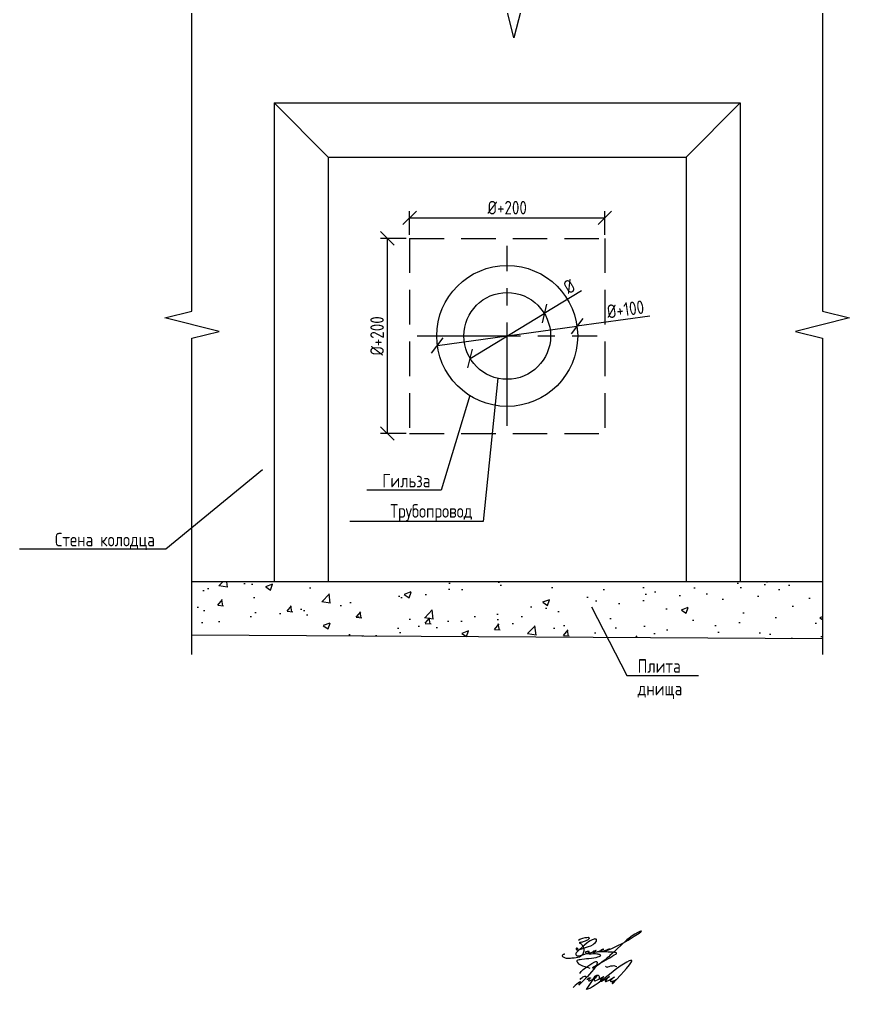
# Model space of a CAD drawing. Header units: millimetres. Extents: x 41097286 to 43803126, y 21258419 to 22595975.
# Drawn here: x 43450897 to 43527470, y 22004075 to 22093565 of the extents above; entities that cross this region are included whole.
import ezdxf
from ezdxf import colors
from ezdxf.entities.mleader import LeaderData, LeaderLine
from ezdxf.math import Vec2, Vec3

# ---------------------------------------------------------------- set-up
doc = ezdxf.new("R2010")
doc.units = ezdxf.units.MM
doc.linetypes.add('BSA-осеваяХ0.5', pattern=[28.575, 19.05, -3.175, 3.175, -3.175])
doc.linetypes.add('BSA-штриховаяХ0.5', pattern=[9.525, 6.35, -3.175])
doc.layers.add('BSA-0', color=7, linetype='Continuous')
doc.layers.add('BSA-Не печатать', color=1, linetype='Continuous', lineweight=15, plot=False)
doc.styles.add('BSA', font='GOST2304A.ttf')
doc.dimstyles.new('BSA-2.5-1-1 точ 2 знака', dxfattribs={"dimtxt": 2.5, "dimasz": 2.5, "dimexe": 1.25, "dimexo": 0.625, "dimtad": 1, "dimtxsty": 'BSA', "dimblk": 'OBLIQUE', "dimcen": 2.5, "dimadec": 0, "dimazin": 0, "dimtfac": 1, "dimtmove": 1, "dimatfit": 3, "dimldrblk": 'NONE', "dimfxl": 1, "dimarcsym": 0})

# ---------------------------------------------------------------- blocks, each defined once
blk = doc.blocks.new('_None')
blk = doc.blocks.new('_Oblique')
at = {"color": 0, "linetype": 'ByBlock', "lineweight": -2}
blk.add_line((-0.5, -0.5), (0.5, 0.5), dxfattribs=at)
blk = doc.blocks.new('*D167')
at = {"layer": 'BSA-0', "color": 0, "linetype": 'ByBlock', "lineweight": -2, "transparency": 16777216}
for p in [(504.8, -1607.8), (299.2, -1732.3)]:
    blk.add_line(p, (436.1, -1649.4), dxfattribs=at)
at = {"layer": 'Defpoints', "color": 0, "linetype": 'ByBlock', "transparency": 16777216}
for p in [(436.1, -1649.4), (299.2, -1732.3)]:
    blk.add_point(p, dxfattribs=at)
at = {"layer": 'BSA-0', "color": 0, "linetype": 'ByBlock', "lineweight": -2, "transparency": 16777216, "xscale": 25, "yscale": 25, "zscale": 25}
for p, rotation in [((436.1, -1649.4), 211.2053801123323), ((299.2, -1732.3), 31.20538011233228)]:
    blk.add_blockref('_Oblique', p, dxfattribs=dict(at, rotation=rotation))
at = {"layer": 'BSA-0', "color": 0, "linetype": 'ByBlock', "lineweight": -2, "transparency": 16777216, "insert": (482.1, -1599.5), "char_height": 25, "attachment_point": 5, "rotation": 31.2054, "style": 'BSA'}
blk.add_mtext('%%C', dxfattribs=at)
blk = doc.blocks.new('*D151')
at = {"layer": 'BSA-0', "color": 0, "linetype": 'ByBlock', "lineweight": -2, "transparency": 16777216}
for p in [(630.9, -1654.4), (238.9, -1708.7)]:
    blk.add_line(p, (496.4, -1673), dxfattribs=at)
at = {"layer": 'Defpoints', "color": 0, "linetype": 'ByBlock', "transparency": 16777216}
for p in [(496.4, -1673), (238.9, -1708.7)]:
    blk.add_point(p, dxfattribs=at)
at = {"layer": 'BSA-0', "color": 0, "linetype": 'ByBlock', "lineweight": -2, "transparency": 16777216, "xscale": 25, "yscale": 25, "zscale": 25}
for p, rotation in [((496.4, -1673), 187.8734071877258), ((238.9, -1708.7), 7.873407187725797)]:
    blk.add_blockref('_Oblique', p, dxfattribs=dict(at, rotation=rotation))
at = {"layer": 'BSA-0', "color": 0, "linetype": 'ByBlock', "lineweight": -2, "transparency": 16777216, "insert": (585.8, -1641.7), "char_height": 25, "attachment_point": 5, "rotation": 7.8734, "style": 'BSA'}
blk.add_mtext('%%C+100', dxfattribs=at)
blk = doc.blocks.new('*D168')
at = {"layer": 'BSA-0', "color": 0, "linetype": 'ByBlock', "lineweight": -2, "transparency": 16777216}
for p, q in [((187.7, -1504.6), (187.7, -1460.5)), ((547.7, -1504.6), (547.7, -1460.5)), ((187.7, -1473), (547.7, -1473))]:
    blk.add_line(p, q, dxfattribs=at)
at = {"layer": 'Defpoints', "color": 0, "linetype": 'ByBlock', "transparency": 16777216}
for p in [(547.7, -1473), (187.7, -1510.8), (547.7, -1510.8)]:
    blk.add_point(p, dxfattribs=at)
at = {"layer": 'BSA-0', "color": 0, "linetype": 'ByBlock', "lineweight": -2, "transparency": 16777216, "xscale": 25, "yscale": 25, "zscale": 25, "rotation": 180}
blk.add_blockref('_Oblique', (187.7, -1473), dxfattribs=at)
at = {"layer": 'BSA-0', "color": 0, "linetype": 'ByBlock', "lineweight": -2, "transparency": 16777216, "xscale": 25, "yscale": 25, "zscale": 25}
blk.add_blockref('_Oblique', (547.7, -1473), dxfattribs=at)
at = {"layer": 'BSA-0', "color": 0, "linetype": 'ByBlock', "lineweight": -2, "transparency": 16777216, "insert": (367.7, -1454.2), "char_height": 25, "attachment_point": 5, "style": 'BSA'}
blk.add_mtext('%%C+200', dxfattribs=at)
blk = doc.blocks.new('*D169')
at = {"layer": 'BSA-0', "color": 0, "linetype": 'ByBlock', "lineweight": -2, "transparency": 16777216}
for p, q in [((181.4, -1510.8), (133.9, -1510.8)), ((146.4, -1510.8), (146.4, -1870.8)), ((181.4, -1870.8), (133.9, -1870.8))]:
    blk.add_line(p, q, dxfattribs=at)
at = {"layer": 'Defpoints', "color": 0, "linetype": 'ByBlock', "transparency": 16777216}
for p in [(187.7, -1510.8), (146.4, -1870.8), (187.7, -1870.8)]:
    blk.add_point(p, dxfattribs=at)
at = {"layer": 'BSA-0', "color": 0, "linetype": 'ByBlock', "lineweight": -2, "transparency": 16777216, "xscale": 25, "yscale": 25, "zscale": 25}
for p, rotation in [((146.4, -1510.8), 90), ((146.4, -1870.8), 270)]:
    blk.add_blockref('_Oblique', p, dxfattribs=dict(at, rotation=rotation))
at = {"layer": 'BSA-0', "color": 0, "linetype": 'ByBlock', "lineweight": -2, "transparency": 16777216, "insert": (127.6, -1690.8), "char_height": 25, "attachment_point": 5, "rotation": 90, "style": 'BSA'}
blk.add_mtext('%%C+200', dxfattribs=at)
blk = doc.blocks.new('5')
at = {"color": 160, "lineweight": 9}
for points in [[(39.23, -189.08), (39.76, -188.41), (40.36, -187.75), (41.66, -186.81), (42.34, -186.4), (43.34, -185.76), (44.34, -185.16), (44.67, -185.03), (44.9, -185.04), (45.04, -185.15), (45.1, -185.32), (45.09, -185.58), (45.02, -185.86), (44.86, -186.29), (44.45, -187.02), (43.98, -187.68), (43.24, -188.58), (42.57, -189.39), (41.87, -190.09), (40.04, -191.87), (38.96, -193.07), (39.29, -192.63), (39.49, -192.28), (39.54, -192.07), (39.53, -191.95), (39.47, -191.93), (39.41, -191.94), (39.19, -192.04), (38.24, -192.76), (37.74, -193.14), (37.02, -193.85)], [(41.82, -191.26), (41.9, -191.01), (42.01, -190.89), (42.19, -190.73), (42.45, -190.62), (42.6, -190.56), (42.78, -190.55), (42.84, -190.58), (42.85, -190.64), (42.76, -190.73), (42.53, -190.92), (42.39, -191.03), (42.27, -191.24), (42.25, -191.4), (42.29, -191.55), (42.43, -191.58), (42.58, -191.57), (42.78, -191.49), (43.73, -191.03), (44.29, -190.72), (44.73, -190.47), (45.11, -189.89), (44.4, -190.66), (44.15, -191.16), (44.08, -191.37), (44.14, -191.52), (44.31, -191.59), (44.49, -191.57), (44.72, -191.48), (45.27, -191.2), (47.37, -190.1), (46.71, -190.79), (46.34, -191.29), (46.22, -191.59), (46.28, -191.75), (46.46, -191.75), (46.7, -191.64), (48.27, -190.85), (49.25, -190.15), (48.37, -190.92), (48.01, -191.31), (47.87, -191.64), (47.92, -191.76), (48.15, -191.8), (48.37, -191.73), (49.17, -191.35), (50.97, -190.29), (49.98, -191.13), (49.68, -191.48), (49.63, -191.73), (49.78, -191.86), (50.01, -191.81), (50.32, -191.69), (51.49, -191.2), (50.64, -191.82), (50.28, -192.18), (50.16, -192.37), (50.22, -192.48), (50.36, -192.47), (50.48, -192.38), (51.49, -191.2), (53.1, -189.55), (54.16, -188.46), (55.03, -187.41), (56, -186.15), (56.53, -185.47), (56.74, -185.12), (56.82, -184.86), (56.78, -184.77), (56.65, -184.73), (56.32, -184.77), (55.96, -184.89), (55.16, -185.31), (52.92, -186.63), (51.25, -187.88), (49.8, -188.97), (47.81, -190.6), (45.44, -192.38), (44.48, -193.01), (43.57, -193.59), (42.83, -194.01), (42.17, -194.3), (41.51, -194.54), (41.97, -193.88), (43.38, -191.8), (44.09, -190.6), (44.38, -190.05), (44.56, -189.85), (44.76, -189.74), (45.04, -189.65), (45.29, -189.63), (45.51, -189.71), (45.68, -189.88), (45.76, -190.12), (45.77, -190.4), (45.81, -190.55), (45.86, -190.69), (45.97, -190.87), (46.25, -190.99), (46.61, -191.04), (46.92, -191)], [(47.96, -186.69), (48.2, -186.89), (48.49, -186.92), (48.76, -186.88), (49.18, -186.72), (49.69, -186.53), (50.36, -186.48), (50.78, -186.45), (51.36, -186.62), (51.82, -186.75)], [(39.35, -191.18), (39.63, -190.79), (40.03, -190.49), (40.34, -190.27), (40.67, -190.11), (41, -190), (41.19, -190), (41.32, -190.12), (41.34, -190.26), (41.39, -190.56)]]:
    blk.add_lwpolyline(points, dxfattribs=at)
at = {"color": 160}
for points in [[(39.23, -189.08), (39.76, -188.41), (40.36, -187.75), (41.66, -186.81), (42.34, -186.4), (43.34, -185.76), (44.34, -185.16), (44.67, -185.03), (44.9, -185.04), (45.04, -185.15), (45.1, -185.32), (45.09, -185.58), (45.02, -185.86), (44.86, -186.29), (44.45, -187.02), (43.98, -187.68), (43.24, -188.58), (42.57, -189.39), (41.87, -190.09), (40.04, -191.87), (38.96, -193.07), (39.29, -192.63), (39.49, -192.28), (39.54, -192.07), (39.53, -191.95), (39.47, -191.93), (39.41, -191.94), (39.19, -192.04), (38.24, -192.76), (37.74, -193.14), (37.02, -193.85)], [(41.82, -191.26), (41.9, -191.01), (42.01, -190.89), (42.19, -190.73), (42.45, -190.62), (42.6, -190.56), (42.78, -190.55), (42.84, -190.58), (42.85, -190.64), (42.76, -190.73), (42.53, -190.92), (42.39, -191.03), (42.27, -191.24), (42.25, -191.4), (42.29, -191.55), (42.43, -191.58), (42.58, -191.57), (42.78, -191.49), (43.73, -191.03), (44.29, -190.72), (44.73, -190.47), (45.11, -189.89), (44.4, -190.66), (44.15, -191.16), (44.08, -191.37), (44.14, -191.52), (44.31, -191.59), (44.49, -191.57), (44.72, -191.48), (45.27, -191.2), (47.37, -190.1), (46.71, -190.79), (46.34, -191.29), (46.22, -191.59), (46.28, -191.75), (46.46, -191.75), (46.7, -191.64), (48.27, -190.85), (49.25, -190.15), (48.37, -190.92), (48.01, -191.31), (47.87, -191.64), (47.92, -191.76), (48.15, -191.8), (48.37, -191.73), (49.17, -191.35), (50.97, -190.29), (49.98, -191.13), (49.68, -191.48), (49.63, -191.73), (49.78, -191.86), (50.01, -191.81), (50.32, -191.69), (51.49, -191.2), (50.64, -191.82), (50.28, -192.18), (50.16, -192.37), (50.22, -192.48), (50.36, -192.47), (50.48, -192.38), (51.49, -191.2), (53.1, -189.55), (54.16, -188.46), (55.03, -187.41), (56, -186.15), (56.53, -185.47), (56.74, -185.12), (56.82, -184.86), (56.78, -184.77), (56.65, -184.73), (56.32, -184.77), (55.96, -184.89), (55.16, -185.31), (52.92, -186.63), (51.25, -187.88), (49.8, -188.97), (47.81, -190.6), (45.44, -192.38), (44.48, -193.01), (43.57, -193.59), (42.83, -194.01), (42.17, -194.3), (41.51, -194.54), (41.97, -193.88), (43.38, -191.8), (44.09, -190.6), (44.38, -190.05), (44.56, -189.85), (44.76, -189.74), (45.04, -189.65), (45.29, -189.63), (45.51, -189.71), (45.68, -189.88), (45.76, -190.12), (45.77, -190.4), (45.81, -190.55), (45.86, -190.69), (45.97, -190.87), (46.25, -190.99), (46.61, -191.04), (46.92, -191)], [(47.96, -186.69), (48.2, -186.89), (48.49, -186.92), (48.76, -186.88), (49.18, -186.72), (49.69, -186.53), (50.36, -186.48), (50.78, -186.45), (51.36, -186.62), (51.82, -186.75)], [(39.35, -191.18), (39.63, -190.79), (40.03, -190.49), (40.34, -190.27), (40.67, -190.11), (41, -190), (41.19, -190), (41.32, -190.12), (41.34, -190.26), (41.39, -190.56)]]:
    blk.add_lwpolyline(points, dxfattribs=at)
blk = doc.blocks.new('6')
at = {"color": 150, "lineweight": 9}
for points in [[(229.99, -194.6), (230.56, -194.54), (231.23, -194.38), (231.96, -194.15), (232.33, -194.04), (232.58, -193.96), (232.74, -193.9), (232.85, -193.85), (232.92, -193.8), (232.94, -193.77), (232.91, -193.74), (232.88, -193.73), (232.83, -193.75), (232.61, -193.84), (232.43, -193.91), (232.22, -193.97), (232.08, -194.01), (231.92, -194.1), (231.87, -194.22), (231.87, -194.33), (231.98, -194.37), (232.17, -194.4), (232.38, -194.39), (232.57, -194.35), (233.36, -194.18), (233.98, -193.96), (234.85, -193.59), (235.23, -193.42), (235.62, -193.32), (235.23, -193.42), (234.61, -193.69), (234.52, -193.75), (234.49, -193.83), (234.48, -193.9), (234.49, -193.95), (234.57, -194), (234.64, -194.02), (234.77, -194.04), (235.17, -194.04), (235.35, -193.99), (235.66, -193.9), (236.78, -193.48), (237.6, -193.17), (236.78, -193.48), (236.22, -193.69), (235.92, -193.83), (235.87, -193.88), (235.86, -193.92), (235.87, -193.97), (235.93, -193.99), (236.03, -193.98), (236.13, -193.95), (236.3, -193.86), (238.38, -193.04), (239.83, -192.4), (242.51, -191.12), (244.07, -190.18), (246.19, -188.78), (247.85, -187.72), (248.5, -187.24), (248.63, -187.13), (248.7, -187.03), (248.68, -186.99), (248.63, -186.98), (248.56, -186.98), (248.43, -187.01), (248.08, -187.14), (247.4, -187.47), (246.4, -188.04), (245.5, -188.65), (244.43, -189.42), (243.66, -190.04), (243.08, -190.61), (241.8, -191.76), (238.57, -194.77), (237.78, -195.51), (237.37, -195.89), (236.8, -196.32), (236.06, -196.96), (235.01, -197.77), (234.26, -198.35), (233.09, -199.18), (232.53, -199.63), (232.19, -199.85), (231.95, -199.9), (231.8, -199.86), (231.8, -199.7), (231.88, -199.58), (232.07, -199.43), (232.33, -199.26), (234.64, -198.06), (237.31, -196.55), (237.94, -196.15), (238.58, -195.73), (239.27, -195.29), (239.85, -194.98), (240.01, -194.87), (240.06, -194.79), (240.08, -194.72), (240.07, -194.67), (240.03, -194.6), (240, -194.57), (239.95, -194.53), (239.87, -194.5), (239.71, -194.43), (239.37, -194.37), (238.7, -194.31), (237.94, -194.29), (237.11, -194.27), (236.12, -194.25), (233.45, -194.15)], [(226.89, -190.1), (227.38, -189.81), (227.7, -189.66), (228.33, -189.46), (229.17, -189.28), (229.79, -189.18), (230.19, -189.16), (230.3, -189.19), (230.4, -189.23), (230.49, -189.29), (230.52, -189.36), (230.52, -189.43), (230.51, -189.52), (230.48, -189.6), (230.41, -189.72), (230.25, -189.87), (229.94, -190.1), (229.67, -190.24), (229.39, -190.4), (229.15, -190.53), (228.82, -190.66), (228.53, -190.75), (228.26, -190.81), (228, -190.86), (227.68, -190.93), (227.36, -191), (227.15, -191.04), (227.38, -191.16), (227.61, -191.33), (227.78, -191.45), (227.9, -191.55), (228.08, -191.75), (228.36, -192.1), (228.52, -192.38), (228.65, -192.78), (228.73, -193.32), (228.74, -193.65), (228.69, -194.01), (228.63, -194.31), (228.52, -194.66), (228.34, -194.95), (228.08, -195.33), (227.51, -195.79), (227.22, -195.99), (226.66, -196.15), (226.03, -196.27), (225.37, -196.34), (224.61, -196.39), (224.07, -196.45), (223.52, -196.47), (223.11, -196.46), (222.74, -196.45), (222.42, -196.39), (222.14, -196.3), (221.86, -196.2), (221.63, -196.06), (221.44, -195.9), (221.35, -195.7), (221.31, -195.52), (221.42, -195.27), (221.54, -195.14), (221.73, -195.04), (221.9, -194.95), (222.13, -194.92)], [(226.72, -193.23), (226.68, -193.11), (226.63, -193.06), (226.49, -192.99), (226.35, -192.95), (226.21, -192.98), (226.08, -193.04), (226.01, -193.18), (226.01, -193.34), (226.1, -193.43), (226.28, -193.47), (226.49, -193.46), (227.06, -193.36), (227.97, -193.15), (229.26, -192.72), (230.33, -192.36), (231.1, -192.11), (231.92, -191.65), (232.33, -191.33), (232.75, -190.93), (233.06, -190.55), (233.15, -190.34), (233.16, -190.14), (233.14, -189.99), (233.08, -189.91), (232.96, -189.81), (232.79, -189.76), (232.51, -189.73), (232.27, -189.78), (231.58, -190.01), (230.94, -190.36), (230.36, -190.72), (229.75, -191.19), (229.07, -191.72), (228.22, -192.43), (227.11, -193.47), (226.57, -194.03), (226.32, -194.29), (226.12, -194.54), (225.98, -194.78), (225.92, -195), (225.93, -195.16), (226.03, -195.35), (226.16, -195.47), (226.37, -195.56), (226.63, -195.6), (226.87, -195.6), (227.55, -195.42), (228.71, -195.06), (229.99, -194.6), (230.37, -194.41), (230.53, -194.28), (230.56, -194.22), (230.56, -194.17), (230.51, -194.13), (230.42, -194.08), (230.28, -194.06), (230.04, -194.06), (229.85, -194.08), (229.57, -194.15), (229.42, -194.22), (229.3, -194.31), (229.3, -194.44), (229.36, -194.58), (229.43, -194.65), (229.6, -194.72), (229.89, -194.81), (230.6, -194.87), (231.28, -194.83), (231.8, -194.79), (232.22, -194.79), (232.81, -194.82), (233.2, -194.85), (233.54, -194.9), (233.83, -194.98), (234.02, -195.05), (234.24, -195.17), (234.41, -195.29), (234.46, -195.43), (234.42, -195.57), (234.34, -195.68), (234.2, -195.8), (233.91, -195.93), (233.5, -196.08), (232.83, -196.26), (232.17, -196.37), (231.34, -196.48), (230.4, -196.57), (229.63, -196.67), (229, -196.72), (228.02, -196.84), (227.48, -196.91), (227.11, -196.98), (226.66, -197.09), (226.41, -197.19), (226.32, -197.34), (226.32, -197.49), (226.36, -197.67), (226.47, -197.85), (226.63, -198.03), (226.93, -198.35), (227.38, -198.61), (227.78, -198.82), (228.29, -199.03), (229.04, -199.29), (229.68, -199.51), (230.2, -199.67), (230.8, -199.85)]]:
    blk.add_lwpolyline(points, dxfattribs=at)
at = {"color": 150}
for points in [[(229.99, -194.6), (230.56, -194.54), (231.23, -194.38), (231.96, -194.15), (232.33, -194.04), (232.58, -193.96), (232.74, -193.9), (232.85, -193.85), (232.92, -193.8), (232.94, -193.77), (232.91, -193.74), (232.88, -193.73), (232.83, -193.75), (232.61, -193.84), (232.43, -193.91), (232.22, -193.97), (232.08, -194.01), (231.92, -194.1), (231.87, -194.22), (231.87, -194.33), (231.98, -194.37), (232.17, -194.4), (232.38, -194.39), (232.57, -194.35), (233.36, -194.18), (233.98, -193.96), (234.85, -193.59), (235.23, -193.42), (235.62, -193.32), (235.23, -193.42), (234.61, -193.69), (234.52, -193.75), (234.49, -193.83), (234.48, -193.9), (234.49, -193.95), (234.57, -194), (234.64, -194.02), (234.77, -194.04), (235.17, -194.04), (235.35, -193.99), (235.66, -193.9), (236.78, -193.48), (237.6, -193.17), (236.78, -193.48), (236.22, -193.69), (235.92, -193.83), (235.87, -193.88), (235.86, -193.92), (235.87, -193.97), (235.93, -193.99), (236.03, -193.98), (236.13, -193.95), (236.3, -193.86), (238.38, -193.04), (239.83, -192.4), (242.51, -191.12), (244.07, -190.18), (246.19, -188.78), (247.85, -187.72), (248.5, -187.24), (248.63, -187.13), (248.7, -187.03), (248.68, -186.99), (248.63, -186.98), (248.56, -186.98), (248.43, -187.01), (248.08, -187.14), (247.4, -187.47), (246.4, -188.04), (245.5, -188.65), (244.43, -189.42), (243.66, -190.04), (243.08, -190.61), (241.8, -191.76), (238.57, -194.77), (237.78, -195.51), (237.37, -195.89), (236.8, -196.32), (236.06, -196.96), (235.01, -197.77), (234.26, -198.35), (233.09, -199.18), (232.53, -199.63), (232.19, -199.85), (231.95, -199.9), (231.8, -199.86), (231.8, -199.7), (231.88, -199.58), (232.07, -199.43), (232.33, -199.26), (234.64, -198.06), (237.31, -196.55), (237.94, -196.15), (238.58, -195.73), (239.27, -195.29), (239.85, -194.98), (240.01, -194.87), (240.06, -194.79), (240.08, -194.72), (240.07, -194.67), (240.03, -194.6), (240, -194.57), (239.95, -194.53), (239.87, -194.5), (239.71, -194.43), (239.37, -194.37), (238.7, -194.31), (237.94, -194.29), (237.11, -194.27), (236.12, -194.25), (233.45, -194.15)], [(226.89, -190.1), (227.38, -189.81), (227.7, -189.66), (228.33, -189.46), (229.17, -189.28), (229.79, -189.18), (230.19, -189.16), (230.3, -189.19), (230.4, -189.23), (230.49, -189.29), (230.52, -189.36), (230.52, -189.43), (230.51, -189.52), (230.48, -189.6), (230.41, -189.72), (230.25, -189.87), (229.94, -190.1), (229.67, -190.24), (229.39, -190.4), (229.15, -190.53), (228.82, -190.66), (228.53, -190.75), (228.26, -190.81), (228, -190.86), (227.68, -190.93), (227.36, -191), (227.15, -191.04), (227.38, -191.16), (227.61, -191.33), (227.78, -191.45), (227.9, -191.55), (228.08, -191.75), (228.36, -192.1), (228.52, -192.38), (228.65, -192.78), (228.73, -193.32), (228.74, -193.65), (228.69, -194.01), (228.63, -194.31), (228.52, -194.66), (228.34, -194.95), (228.08, -195.33), (227.51, -195.79), (227.22, -195.99), (226.66, -196.15), (226.03, -196.27), (225.37, -196.34), (224.61, -196.39), (224.07, -196.45), (223.52, -196.47), (223.11, -196.46), (222.74, -196.45), (222.42, -196.39), (222.14, -196.3), (221.86, -196.2), (221.63, -196.06), (221.44, -195.9), (221.35, -195.7), (221.31, -195.52), (221.42, -195.27), (221.54, -195.14), (221.73, -195.04), (221.9, -194.95), (222.13, -194.92)], [(226.72, -193.23), (226.68, -193.11), (226.63, -193.06), (226.49, -192.99), (226.35, -192.95), (226.21, -192.98), (226.08, -193.04), (226.01, -193.18), (226.01, -193.34), (226.1, -193.43), (226.28, -193.47), (226.49, -193.46), (227.06, -193.36), (227.97, -193.15), (229.26, -192.72), (230.33, -192.36), (231.1, -192.11), (231.92, -191.65), (232.33, -191.33), (232.75, -190.93), (233.06, -190.55), (233.15, -190.34), (233.16, -190.14), (233.14, -189.99), (233.08, -189.91), (232.96, -189.81), (232.79, -189.76), (232.51, -189.73), (232.27, -189.78), (231.58, -190.01), (230.94, -190.36), (230.36, -190.72), (229.75, -191.19), (229.07, -191.72), (228.22, -192.43), (227.11, -193.47), (226.57, -194.03), (226.32, -194.29), (226.12, -194.54), (225.98, -194.78), (225.92, -195), (225.93, -195.16), (226.03, -195.35), (226.16, -195.47), (226.37, -195.56), (226.63, -195.6), (226.87, -195.6), (227.55, -195.42), (228.71, -195.06), (229.99, -194.6), (230.37, -194.41), (230.53, -194.28), (230.56, -194.22), (230.56, -194.17), (230.51, -194.13), (230.42, -194.08), (230.28, -194.06), (230.04, -194.06), (229.85, -194.08), (229.57, -194.15), (229.42, -194.22), (229.3, -194.31), (229.3, -194.44), (229.36, -194.58), (229.43, -194.65), (229.6, -194.72), (229.89, -194.81), (230.6, -194.87), (231.28, -194.83), (231.8, -194.79), (232.22, -194.79), (232.81, -194.82), (233.2, -194.85), (233.54, -194.9), (233.83, -194.98), (234.02, -195.05), (234.24, -195.17), (234.41, -195.29), (234.46, -195.43), (234.42, -195.57), (234.34, -195.68), (234.2, -195.8), (233.91, -195.93), (233.5, -196.08), (232.83, -196.26), (232.17, -196.37), (231.34, -196.48), (230.4, -196.57), (229.63, -196.67), (229, -196.72), (228.02, -196.84), (227.48, -196.91), (227.11, -196.98), (226.66, -197.09), (226.41, -197.19), (226.32, -197.34), (226.32, -197.49), (226.36, -197.67), (226.47, -197.85), (226.63, -198.03), (226.93, -198.35), (227.38, -198.61), (227.78, -198.82), (228.29, -199.03), (229.04, -199.29), (229.68, -199.51), (230.2, -199.67), (230.8, -199.85)]]:
    blk.add_lwpolyline(points, dxfattribs=at)
blk = doc.blocks.new('*U149')
at = {"layer": 'BSA-0', "linetype": 'ByBlock', "lineweight": -2}
h = blk.add_hatch(dxfattribs=at)
h.set_pattern_fill('AR-CONC', color=0, scale=0.7)
h.paths.add_polyline_path([(949.258, -2249.356), (949.261, -2144.431), (-213.948, -2144.431), (-213.944, -2242.888)])
at = {"layer": 'BSA-0', "color": 0, "linetype": 'ByBlock', "lineweight": -2}
for p, q in [((-62.343, -1260.846), (797.657, -1260.846)), ((-62.343, -1260.846), (-62.343, -2144.431)), ((37.657, -1360.846), (-62.343, -1260.846)), ((697.657, -1360.846), (797.657, -1260.846)), ((797.657, -1260.846), (797.657, -2144.431)), ((37.657, -1360.846), (37.657, -2144.431)), ((37.657, -1360.846), (697.657, -1360.846)), ((697.657, -1360.846), (697.657, -2144.431)), ((949.3, -2144.431), (-213.944, -2144.431)), ((949.258, -2249.356), (-213.944, -2242.888))]:
    blk.add_line(p, q, dxfattribs=at)
at = {"layer": 'BSA-0', "color": 0, "linetype": 'BSA-штриховаяХ0.5', "lineweight": -2, "ltscale": 10}
for p, q in [((187.657, -1510.846), (547.657, -1510.846)), ((187.657, -1510.846), (187.657, -1870.846)), ((547.657, -1510.846), (547.657, -1870.846)), ((187.657, -1870.846), (547.657, -1870.846))]:
    blk.add_line(p, q, dxfattribs=at)
at = {"layer": 'BSA-0', "color": 0, "linetype": 'BSA-осеваяХ0.5', "lineweight": -2, "ltscale": 10}
for p, q in [((367.657, -1856.864), (367.657, -1524.828)), ((201.639, -1690.846), (533.675, -1690.846))]:
    blk.add_line(p, q, dxfattribs=at)
at = {"layer": 'BSA-0', "color": 0, "linetype": 'Continuous', "lineweight": -2}
for points in [[(979.3, -1090.964), (392.657, -1090.964), (380.157, -1140.964), (355.157, -1040.964), (342.657, -1090.964), (-243.986, -1090.964)], [(949.301, -1060.964), (949.279, -1644.882), (999.279, -1657.384), (899.278, -1682.38), (949.278, -1694.882), (949.256, -2278.8)]]:
    blk.add_lwpolyline(points, dxfattribs=at)
at = {"layer": 'BSA-0', "color": 0, "linetype": 'Continuous', "lineweight": -2, "extrusion": (0, 0, -1)}
blk.add_lwpolyline([(213.943, -2278.8), (213.964, -1694.882), (163.965, -1682.38), (263.965, -1657.384), (213.966, -1644.882), (213.987, -1060.964)], dxfattribs=at)
at = {"layer": 'BSA-0', "color": 0, "linetype": 'ByBlock', "lineweight": -2}
for radius in [130, 80]:
    blk.add_circle((367.657, -1690.846), radius, dxfattribs=at)
at = {"layer": 'BSA-Не печатать', "linetype": 'ByBlock', "style": 'BSA', "flags": 9}
blk.add_attdef('УЗЕЛ', (204.465, -452.732), '', height=2.5, dxfattribs=at)
at = {"layer": 'BSA-0', "color": 0, "linetype": 'ByBlock', "lineweight": -2}
dim = blk.add_linear_dim(base=(547.657, -1473.009), p1=(187.657, -1510.846), p2=(547.657, -1510.846), text='%%C+200', dimstyle='BSA-2.5-1-1 точ 2 знака', override={"dimscale": 10}, dxfattribs=at)
dim.commit()
dim.dimension.update_dxf_attribs({"geometry": '*D168', "text_midpoint": (367.657, -1454.206)})
dim = blk.add_linear_dim(base=(146.411, -1870.846), p1=(187.657, -1510.846), p2=(187.657, -1870.846), angle=90, text='%%C+200', dimstyle='BSA-2.5-1-1 точ 2 знака', override={"dimscale": 10}, dxfattribs=at)
dim.commit()
dim.dimension.update_dxf_attribs({"geometry": '*D169', "text_midpoint": (127.607, -1690.846)})
for p1, p2, text, picture, middle in [((299.232, -1732.295), (436.082, -1649.398), '%%C', '*D167', (482.088, -1599.545)), ((238.882, -1708.654), (496.431, -1673.038), '%%C+100', '*D151', (585.846, -1641.691))]:
    dim = blk.add_diameter_dim_2p(p1=p1, p2=p2, text=text, dimstyle='BSA-2.5-1-1 точ 2 знака', override={"dimscale": 10}, dxfattribs=at)
    dim.commit()
    dim.dimension.update_dxf_attribs({"geometry": picture, "text_midpoint": middle})
ml = blk.add_multileader_mtext('Standard', dxfattribs=at)
ml.set_content('Трубопровод', style='BSA')
ml.set_leader_properties()
ml.set_arrow_properties(name='NONE')
ml.build(insert=Vec2(0, 0))
ml.multileader.update_dxf_attribs({"text_left_attachment_type": 6, "text_right_attachment_type": 6, "dogleg_length": 1, "arrow_head_size": 40, "scale": 10})
ctx = ml.context
ctx.base_point, ctx.scale, ctx.char_height, ctx.arrow_head_size, ctx.landing_gap_size, ctx.plane_origin = Vec3(138.005, -2033.277), 10, 25, 40, 10, Vec3(4126.691, -2977.746)
ctx.left_attachment, ctx.right_attachment, ctx.text_align_type = 6, 6, 2
notes = []
notes.append((ctx, [(1, (1, 1, 0), (323.362, -2033.277), (-1, 0), 10, [(0, [(350.426, -1768.968)], 0, [])])]))
ctx.mtext.insert, ctx.mtext.alignment, ctx.mtext.flow_direction = Vec3(303.362, -2001.152), 3, 5
ml = blk.add_multileader_mtext('Standard', dxfattribs=at)
ml.set_content('Гильза', style='BSA')
ml.set_leader_properties()
ml.set_arrow_properties(name='NONE')
ml.build(insert=Vec2(0, 0))
ml.multileader.update_dxf_attribs({"text_left_attachment_type": 6, "text_right_attachment_type": 6, "dogleg_length": 1, "arrow_head_size": 40, "scale": 10})
ctx = ml.context
ctx.base_point, ctx.scale, ctx.char_height, ctx.arrow_head_size, ctx.landing_gap_size, ctx.plane_origin = Vec3(132.908, -1975.283), 10, 25, 40, 10, Vec3(4126.691, -2679.359)
ctx.left_attachment, ctx.right_attachment, ctx.text_align_type = 6, 6, 2
notes.append((ctx, [(1, (1, 1, 0), (246.015, -1975.283), (-1, 0), 10, [(0, [(298.47, -1800.906)], 0, [])])]))
ctx.mtext.insert, ctx.mtext.alignment, ctx.mtext.flow_direction = Vec3(226.015, -1945.283), 3, 5
ml = blk.add_multileader_mtext('Standard', dxfattribs=at)
ml.set_content('Стена колодца', style='BSA')
ml.set_leader_properties()
ml.set_arrow_properties(name='NONE')
ml.build(insert=Vec2(0, 0))
ml.multileader.update_dxf_attribs({"text_left_attachment_type": 6, "text_right_attachment_type": 6, "dogleg_length": 1, "arrow_head_size": 40, "scale": 10})
ctx = ml.context
ctx.base_point, ctx.scale, ctx.char_height, ctx.arrow_head_size, ctx.landing_gap_size, ctx.plane_origin = Vec3(-479.708, -2084.083), 10, 25, 40, 10, Vec3(2816.596, -3027.536)
ctx.left_attachment, ctx.right_attachment, ctx.text_align_type = 6, 6, 2
notes.append((ctx, [(1, (1, 1, 0), (-262.137, -2084.083), (-1, 0), 10, [(0, [(-83.94, -1937.645)], 0, [])])]))
ctx.mtext.insert, ctx.mtext.alignment, ctx.mtext.flow_direction = Vec3(-282.137, -2054.083), 3, 5
ml = blk.add_multileader_mtext('Standard', dxfattribs=at)
ml.set_content('Плита \\Pднища', style='BSA')
ml.set_leader_properties()
ml.set_arrow_properties(name='NONE')
ml.build(insert=Vec2(0, 0))
ml.multileader.update_dxf_attribs({"text_left_attachment_type": 6, "text_right_attachment_type": 6, "dogleg_length": 1, "arrow_head_size": 40, "scale": 10})
ctx = ml.context
ctx.base_point, ctx.scale, ctx.char_height, ctx.arrow_head_size, ctx.landing_gap_size, ctx.plane_origin = Vec3(598.263, -2317.294), 10, 25, 40, 10, Vec3(4250.263, -3591.41)
ctx.left_attachment, ctx.right_attachment = 6, 6
notes.append((ctx, [(0, (1, 1, 0), (588.263, -2317.294), (1, 0), 10, [(0, [(523.386, -2190.417)], 0, [])])]))
ctx.mtext.insert, ctx.mtext.flow_direction = Vec3(608.263, -2287.294), 5
for ctx, leaders in notes:
    for number, flags, end, landing, length, lines in leaders:
        leader = LeaderData()
        leader.index, (leader.has_last_leader_line, leader.has_dogleg_vector, leader.attachment_direction) = number, flags
        leader.last_leader_point, leader.dogleg_vector, leader.dogleg_length = Vec3(end), Vec3(landing), length
        for number, points, colour, breaks in lines:
            line = LeaderLine()
            line.index, line.vertices, line.color, line.breaks = number, Vec3.list(points), colors.encode_raw_color(colour), breaks
            leader.lines.append(line)
        ctx.leaders.append(leader)

msp = doc.modelspace()

# ---------------------------------------------------------------- block references
at = {"color": 5, "xscale": 266.3352272727274, "yscale": 266.3352272727274, "zscale": 266.3352272727274}
msp.add_blockref('6', (43442041.244, 22059279.001), dxfattribs=at)
at = {"xscale": 273.4375, "yscale": 273.4375, "zscale": 273.4375}
msp.add_blockref('5', (43491846.287, 22057269.588), dxfattribs=at)
at = {"layer": 'BSA-0', "xscale": 50, "yscale": 50, "zscale": 50}
msp.add_blockref('*U149', (43477506.138, 22148911.131), dxfattribs=at)

doc.saveas('drawing.dxf')
